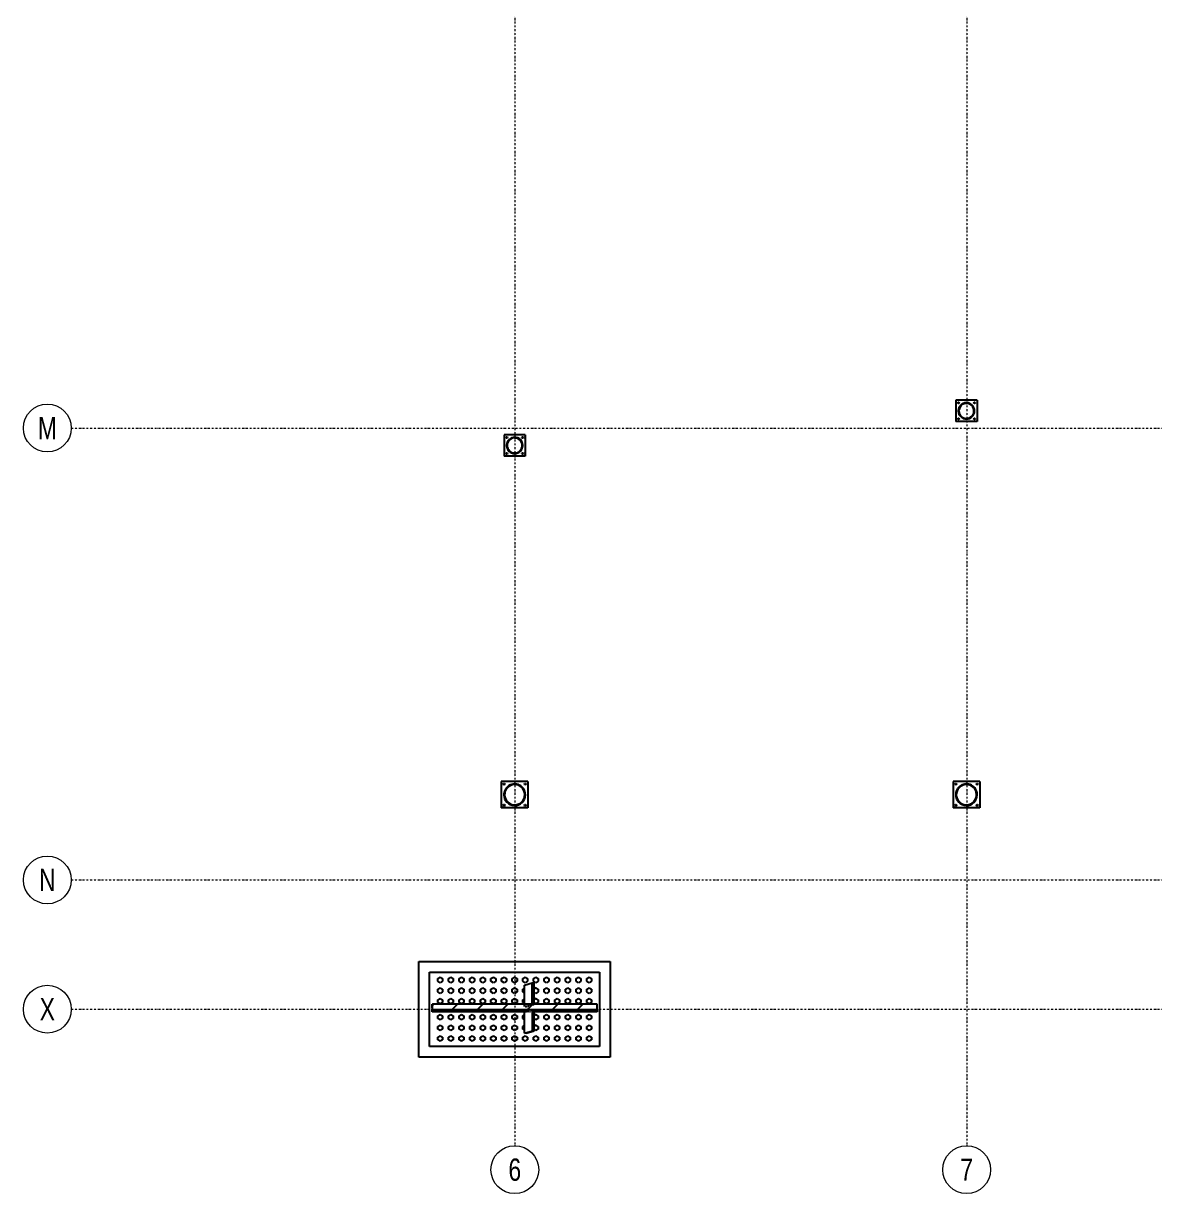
# Model space of a CAD drawing. Header units: millimetres. Extents: x 1541 to 289025, y -12015 to 47026.
# Drawn here: x 50434 to 51977, y -11969 to -10374 of the extents above; entities that cross this region are included whole.
import ezdxf
from ezdxf.enums import TextEntityAlignment as Align

# ---------------------------------------------------------------- set-up
doc = ezdxf.new("R2010")
doc.units = ezdxf.units.MM
doc.header["$LTSCALE"] = 0.1
for name, pattern in [('DASHDOTX2', [50.8, 25.4, -12.7, 0, -12.7]), ('DXK_LINE_DOT2', [3.9198, 1.9599, -1.9599]), ('DXK_LINE_DOT3', [5.9187, 2.979, -0.9799, 0.9799, -0.9799]), ('Grid Line', [3.33375, 1.905, -0.47625, 0.47625, -0.47625])]:
    doc.linetypes.add(name, pattern=pattern)
doc.layers.get('0').update_dxf_attribs({"color": 255})
doc.layers.add('E_EJES', color=8, linetype='Continuous', lineweight=9)
doc.layers.add('E_EJES-1', color=8, linetype='Grid Line', lineweight=9)
doc.styles.add('Swis721 LtCn BT_1', font='swisscl.ttf', dxfattribs={"height": 0.42})

# ---------------------------------------------------------------- blocks, each defined once
blk = doc.blocks.new('Grid - CNI_NOMBRE EJES-372759-_26_00m_LOC COLUMNAS Y MUROS PISO 7')
at = {"layer": 'E_EJES'}
blk.add_circle((0, 0), 0.003, dxfattribs=at)

msp = doc.modelspace()

# ---------------------------------------------------------------- hatches: boundary and pattern name
at = {"linetype": 'Continuous'}
h = msp.add_hatch(color=96, dxfattribs=at)
h.paths.add_polyline_path([(51731.3, -10901.8), (51731.1, -10899.6), (51730.4, -10897.6), (51729.4, -10895.7), (51728, -10894), (51726.4, -10892.6), (51724.5, -10891.6), (51722.4, -10891), (51720.2, -10890.7), (51718.1, -10891), (51716, -10891.6), (51714.1, -10892.6), (51712.4, -10894), (51711, -10895.7), (51710, -10897.6), (51709.4, -10899.6), (51709.2, -10901.8), (51709.4, -10904), (51710, -10906), (51711, -10907.9), (51712.4, -10909.6), (51714.1, -10911), (51716, -10912), (51718.1, -10912.6), (51720.2, -10912.9), (51722.4, -10912.6), (51724.5, -10912), (51726.4, -10911), (51728, -10909.6), (51729.4, -10907.9), (51730.4, -10906), (51731.1, -10904)])
h.paths.add_polyline_path([(51729.8, -10905.8), (51728.8, -10907.5), (51727.5, -10909.1), (51726, -10910.4), (51724.2, -10911.3), (51722.2, -10911.9), (51720.2, -10912.1), (51718.2, -10911.9), (51716.3, -10911.3), (51714.5, -10910.4), (51712.9, -10909.1), (51711.6, -10907.5), (51710.7, -10905.8), (51710.1, -10903.8), (51709.9, -10901.8), (51710.1, -10899.8), (51710.7, -10897.9), (51711.6, -10896.1), (51712.9, -10894.5), (51714.5, -10893.2), (51716.3, -10892.3), (51718.2, -10891.7), (51720.2, -10891.5), (51722.2, -10891.7), (51724.2, -10892.3), (51726, -10893.2), (51727.5, -10894.5), (51728.8, -10896.1), (51729.8, -10897.9), (51730.4, -10899.8), (51730.6, -10901.8), (51730.4, -10903.8)])
h = msp.add_hatch(color=96, dxfattribs=at)
h.paths.add_polyline_path([(51115.1, -10948.9), (51114.9, -10946.7), (51114.3, -10944.7), (51113.3, -10942.8), (51111.9, -10941.1), (51110.2, -10939.7), (51108.3, -10938.7), (51106.2, -10938.1), (51104.1, -10937.8), (51101.9, -10938.1), (51099.8, -10938.7), (51097.9, -10939.7), (51096.2, -10941.1), (51094.9, -10942.8), (51093.9, -10944.7), (51093.2, -10946.7), (51093, -10948.9), (51093.2, -10951.1), (51093.9, -10953.1), (51094.9, -10955), (51096.2, -10956.7), (51097.9, -10958.1), (51099.8, -10959.1), (51101.9, -10959.7), (51104.1, -10959.9), (51106.2, -10959.7), (51108.3, -10959.1), (51110.2, -10958.1), (51111.9, -10956.7), (51113.3, -10955), (51114.3, -10953.1), (51114.9, -10951.1)])
h.paths.add_polyline_path([(51113.6, -10952.8), (51112.7, -10954.6), (51111.4, -10956.2), (51109.8, -10957.5), (51108, -10958.4), (51106.1, -10959), (51104.1, -10959.2), (51102.1, -10959), (51100.1, -10958.4), (51098.3, -10957.5), (51096.8, -10956.2), (51095.5, -10954.6), (51094.5, -10952.8), (51093.9, -10950.9), (51093.7, -10948.9), (51093.9, -10946.9), (51094.5, -10944.9), (51095.5, -10943.2), (51096.8, -10941.6), (51098.3, -10940.3), (51100.1, -10939.4), (51102.1, -10938.8), (51104.1, -10938.6), (51106.1, -10938.8), (51108, -10939.4), (51109.8, -10940.3), (51111.4, -10941.6), (51112.7, -10943.2), (51113.6, -10944.9), (51114.2, -10946.9), (51114.4, -10948.9), (51114.2, -10950.9)])
h = msp.add_hatch(color=96, dxfattribs=at)
h.paths.add_polyline_path([(51118.8, -11425.1), (51118.6, -11422.6), (51117.9, -11420.1), (51116.8, -11417.8), (51115.3, -11415.7), (51113.5, -11413.8), (51111.4, -11412.4), (51109.1, -11411.3), (51106.6, -11410.6), (51104.1, -11410.4), (51101.5, -11410.6), (51099, -11411.3), (51096.7, -11412.4), (51094.6, -11413.8), (51092.8, -11415.7), (51091.3, -11417.8), (51090.2, -11420.1), (51089.6, -11422.6), (51089.3, -11425.1), (51089.6, -11427.7), (51090.2, -11430.2), (51091.3, -11432.5), (51092.8, -11434.6), (51094.6, -11436.4), (51096.7, -11437.9), (51099, -11438.9), (51101.5, -11439.6), (51104.1, -11439.8), (51106.6, -11439.6), (51109.1, -11438.9), (51111.4, -11437.9), (51113.5, -11436.4), (51115.3, -11434.6), (51116.8, -11432.5), (51117.9, -11430.2), (51118.6, -11427.7)])
h.paths.add_polyline_path([(51117.1, -11429.9), (51116.1, -11432), (51114.7, -11434), (51113, -11435.7), (51111, -11437.1), (51108.8, -11438.1), (51106.5, -11438.8), (51104.1, -11439), (51101.7, -11438.8), (51099.3, -11438.1), (51097.1, -11437.1), (51095.2, -11435.7), (51093.5, -11434), (51092.1, -11432), (51091.1, -11429.9), (51090.4, -11427.5), (51090.2, -11425.1), (51090.4, -11422.7), (51091.1, -11420.4), (51092.1, -11418.2), (51093.5, -11416.2), (51095.2, -11414.5), (51097.1, -11413.1), (51099.3, -11412.1), (51101.7, -11411.5), (51104.1, -11411.3), (51106.5, -11411.5), (51108.8, -11412.1), (51111, -11413.1), (51113, -11414.5), (51114.7, -11416.2), (51116.1, -11418.2), (51117.1, -11420.4), (51117.7, -11422.7), (51117.9, -11425.1), (51117.7, -11427.5)])
h = msp.add_hatch(color=96, dxfattribs=at)
h.paths.add_polyline_path([(51734.9, -11425.1), (51734.7, -11422.6), (51734.1, -11420.1), (51733, -11417.8), (51731.5, -11415.7), (51729.7, -11413.8), (51727.6, -11412.4), (51725.3, -11411.3), (51722.8, -11410.6), (51720.2, -11410.4), (51717.7, -11410.6), (51715.2, -11411.3), (51712.9, -11412.4), (51710.8, -11413.8), (51709, -11415.7), (51707.5, -11417.8), (51706.4, -11420.1), (51705.7, -11422.6), (51705.5, -11425.1), (51705.7, -11427.7), (51706.4, -11430.2), (51707.5, -11432.5), (51709, -11434.6), (51710.8, -11436.4), (51712.9, -11437.9), (51715.2, -11438.9), (51717.7, -11439.6), (51720.2, -11439.8), (51722.8, -11439.6), (51725.3, -11438.9), (51727.6, -11437.9), (51729.7, -11436.4), (51731.5, -11434.6), (51733, -11432.5), (51734.1, -11430.2), (51734.7, -11427.7)])
h.paths.add_polyline_path([(51733.2, -11429.9), (51732.2, -11432), (51730.8, -11434), (51729.1, -11435.7), (51727.1, -11437.1), (51725, -11438.1), (51722.6, -11438.8), (51720.2, -11439), (51717.8, -11438.8), (51715.5, -11438.1), (51713.3, -11437.1), (51711.3, -11435.7), (51709.6, -11434), (51708.2, -11432), (51707.2, -11429.9), (51706.6, -11427.5), (51706.4, -11425.1), (51706.6, -11422.7), (51707.2, -11420.4), (51708.2, -11418.2), (51709.6, -11416.2), (51711.3, -11414.5), (51713.3, -11413.1), (51715.5, -11412.1), (51717.8, -11411.5), (51720.2, -11411.3), (51722.6, -11411.5), (51725, -11412.1), (51727.1, -11413.1), (51729.1, -11414.5), (51730.8, -11416.2), (51732.2, -11418.2), (51733.2, -11420.4), (51733.9, -11422.7), (51734.1, -11425.1), (51733.9, -11427.5)])
h = msp.add_hatch(dxfattribs=at)
h.set_pattern_fill('', scale=7.611392, style=0, pattern_type=0)
h.set_pattern_definition([(45, (50992.18, -11710.71), (-17.088, 17.088), [])])
h.paths.add_polyline_path([(51216.4, -11710.7), (50992.2, -11710.7), (50991.7, -11715.9), (50991.7, -11718), (51216.4, -11718)])

# ---------------------------------------------------------------- linework, layer by layer
at = {"color": 2, "linetype": 'Continuous'}
for p, q in [((51734.7, -10887.3), (51705.7, -10887.3)), ((51705.7, -10887.3), (51705.7, -10916.3)), ((51734.7, -10887.3), (51734.7, -10916.3)), ((51734.7, -10916.3), (51705.7, -10916.3)), ((51118.6, -10934.4), (51089.6, -10934.4)), ((51089.6, -10934.4), (51089.6, -10963.4)), ((51118.6, -10934.4), (51118.6, -10963.4)), ((51118.6, -10963.4), (51089.6, -10963.4)), ((51122.2, -11407), (51085.9, -11407)), ((51085.9, -11407), (51085.9, -11443.2)), ((51122.2, -11407), (51122.2, -11443.2)), ((51738.3, -11407), (51702.1, -11407)), ((51702.1, -11407), (51702.1, -11443.2)), ((51738.3, -11407), (51738.3, -11443.2)), ((51122.2, -11443.2), (51085.9, -11443.2)), ((51738.3, -11443.2), (51702.1, -11443.2)), ((50973.6, -11652.3), (51234.5, -11652.3)), ((50973.6, -11782.7), (50973.6, -11652.3)), ((51234.5, -11652.3), (51234.5, -11782.7)), ((50988.1, -11768.2), (50988.1, -11666.8)), ((50988.1, -11666.8), (51220, -11666.8)), ((51220, -11666.8), (51220, -11768.2)), ((51117.4, -11684.9), (51128.1, -11681.7)), ((51117.5, -11710.7), (51117.4, -11684.9)), ((51128.1, -11681.7), (51130.6, -11681.6)), ((51128.1, -11710.8), (51128.1, -11681.7)), ((51130.6, -11710.7), (51130.6, -11681.6)), ((50991.7, -11715.9), (50991.7, -11710.7)), ((50991.7, -11710.7), (50992.2, -11710.7)), ((50992.2, -11710.7), (50991.7, -11715.9)), ((50991.7, -11715.9), (50991.7, -11718)), ((50991.7, -11721.1), (50991.7, -11718)), ((50991.7, -11718), (51216.4, -11718)), ((51117.4, -11721.1), (50991.7, -11721.1)), ((51216.4, -11710.7), (50992.2, -11710.7)), ((51117.5, -11750.1), (51117.4, -11721.1)), ((51128.1, -11710.8), (51130.6, -11710.7)), ((51128.2, -11746.9), (51128.2, -11717.8)), ((51128.2, -11717.8), (51130.6, -11717.8)), ((51130.6, -11746.9), (51130.6, -11717.8)), ((51216.4, -11721.1), (51130.6, -11721.1)), ((51216.4, -11718), (51216.4, -11710.7)), ((51216.4, -11718), (51216.4, -11721.1)), ((51117.5, -11750.1), (51128.2, -11746.9)), ((51119.7, -11750.1), (51117.5, -11750.1)), ((51119.7, -11750.1), (51130.6, -11746.9)), ((51128.2, -11746.9), (51130.6, -11746.9)), ((51220, -11768.2), (50988.1, -11768.2)), ((51234.5, -11782.7), (50973.6, -11782.7))]:
    msp.add_line(p, q, dxfattribs=at)
at = {"color": 7, "linetype": 'Continuous'}
for p, q in [((51708.2, -10890.9), (51708.8, -10890)), ((51708.8, -10891.9), (51708.2, -10890.9)), ((51708.8, -10890), (51709.9, -10890)), ((51709.9, -10891.9), (51708.8, -10891.9)), ((51709.9, -10890), (51710.5, -10890.9)), ((51710.5, -10890.9), (51709.9, -10891.9)), ((51730, -10890.9), (51730.5, -10890)), ((51730.5, -10891.9), (51730, -10890.9)), ((51730.5, -10890), (51731.7, -10890)), ((51731.7, -10891.9), (51730.5, -10891.9)), ((51731.7, -10890), (51732.2, -10890.9)), ((51732.2, -10890.9), (51731.7, -10891.9)), ((51708.2, -10912.7), (51708.8, -10911.7)), ((51708.8, -10911.7), (51709.9, -10911.7)), ((51709.9, -10911.7), (51710.5, -10912.7)), ((51730, -10912.7), (51730.5, -10911.7)), ((51730.5, -10911.7), (51731.7, -10911.7)), ((51731.7, -10911.7), (51732.2, -10912.7)), ((51708.8, -10913.7), (51708.2, -10912.7)), ((51709.9, -10913.7), (51708.8, -10913.7)), ((51710.5, -10912.7), (51709.9, -10913.7)), ((51730.5, -10913.7), (51730, -10912.7)), ((51731.7, -10913.7), (51730.5, -10913.7)), ((51732.2, -10912.7), (51731.7, -10913.7)), ((51092.1, -10938), (51092.6, -10937)), ((51092.6, -10939), (51092.1, -10938)), ((51092.6, -10937), (51093.8, -10937)), ((51093.8, -10939), (51092.6, -10939)), ((51093.8, -10937), (51094.3, -10938)), ((51094.3, -10938), (51093.8, -10939)), ((51113.8, -10938), (51114.4, -10937)), ((51114.4, -10939), (51113.8, -10938)), ((51114.4, -10937), (51115.5, -10937)), ((51115.5, -10939), (51114.4, -10939)), ((51115.5, -10937), (51116.1, -10938)), ((51116.1, -10938), (51115.5, -10939)), ((51092.1, -10959.8), (51092.6, -10958.8)), ((51092.6, -10960.7), (51092.1, -10959.8)), ((51092.6, -10958.8), (51093.8, -10958.8)), ((51093.8, -10958.8), (51094.3, -10959.8)), ((51094.3, -10959.8), (51093.8, -10960.7)), ((51113.8, -10959.8), (51114.4, -10958.8)), ((51114.4, -10960.7), (51113.8, -10959.8)), ((51114.4, -10958.8), (51115.5, -10958.8)), ((51115.5, -10958.8), (51116.1, -10959.8)), ((51116.1, -10959.8), (51115.5, -10960.7)), ((51093.8, -10960.7), (51092.6, -10960.7)), ((51115.5, -10960.7), (51114.4, -10960.7)), ((51088.4, -11410.6), (51089, -11409.6)), ((51089, -11411.6), (51088.4, -11410.6)), ((51089, -11409.6), (51090.1, -11409.6)), ((51090.1, -11411.6), (51089, -11411.6)), ((51090.1, -11409.6), (51090.7, -11410.6)), ((51090.7, -11410.6), (51090.1, -11411.6)), ((51117.4, -11410.6), (51118, -11409.6)), ((51118, -11411.6), (51117.4, -11410.6)), ((51118, -11409.6), (51119.1, -11409.6)), ((51119.1, -11411.6), (51118, -11411.6)), ((51119.1, -11409.6), (51119.7, -11410.6)), ((51119.7, -11410.6), (51119.1, -11411.6)), ((51704.6, -11410.6), (51705.2, -11409.6)), ((51705.2, -11411.6), (51704.6, -11410.6)), ((51705.2, -11409.6), (51706.3, -11409.6)), ((51706.3, -11411.6), (51705.2, -11411.6)), ((51706.3, -11409.6), (51706.9, -11410.6)), ((51706.9, -11410.6), (51706.3, -11411.6)), ((51733.6, -11410.6), (51734.2, -11409.6)), ((51734.2, -11411.6), (51733.6, -11410.6)), ((51734.2, -11409.6), (51735.3, -11409.6)), ((51735.3, -11411.6), (51734.2, -11411.6)), ((51735.3, -11409.6), (51735.9, -11410.6)), ((51735.9, -11410.6), (51735.3, -11411.6)), ((51088.4, -11439.6), (51089, -11438.6)), ((51089, -11440.6), (51088.4, -11439.6)), ((51089, -11438.6), (51090.1, -11438.6)), ((51090.1, -11440.6), (51089, -11440.6)), ((51090.1, -11438.6), (51090.7, -11439.6)), ((51090.7, -11439.6), (51090.1, -11440.6)), ((51117.4, -11439.6), (51118, -11438.6)), ((51118, -11440.6), (51117.4, -11439.6)), ((51118, -11438.6), (51119.1, -11438.6)), ((51119.1, -11440.6), (51118, -11440.6)), ((51119.1, -11438.6), (51119.7, -11439.6)), ((51119.7, -11439.6), (51119.1, -11440.6)), ((51704.6, -11439.6), (51705.2, -11438.6)), ((51705.2, -11440.6), (51704.6, -11439.6)), ((51705.2, -11438.6), (51706.3, -11438.6)), ((51706.3, -11440.6), (51705.2, -11440.6)), ((51706.3, -11438.6), (51706.9, -11439.6)), ((51706.9, -11439.6), (51706.3, -11440.6)), ((51733.6, -11439.6), (51734.2, -11438.6)), ((51734.2, -11440.6), (51733.6, -11439.6)), ((51734.2, -11438.6), (51735.3, -11438.6)), ((51735.3, -11440.6), (51734.2, -11440.6)), ((51735.3, -11438.6), (51735.9, -11439.6)), ((51735.9, -11439.6), (51735.3, -11440.6)), ((50999.3, -11675.7), (51002.6, -11673.9)), ((50999.3, -11679.5), (50999.3, -11675.7)), ((51002.6, -11673.9), (51005.8, -11675.7)), ((51005.8, -11675.7), (51005.8, -11679.5)), ((51013.8, -11675.7), (51017.1, -11673.9)), ((51013.8, -11679.5), (51013.8, -11675.7)), ((51017.1, -11673.9), (51020.3, -11675.7)), ((51020.3, -11675.7), (51020.3, -11679.5)), ((51028.3, -11675.7), (51031.6, -11673.9)), ((51028.3, -11679.5), (51028.3, -11675.7)), ((51031.6, -11673.9), (51034.8, -11675.7)), ((51034.8, -11675.7), (51034.8, -11679.5)), ((51042.8, -11675.7), (51046.1, -11673.9)), ((51042.8, -11679.5), (51042.8, -11675.7)), ((51046.1, -11673.9), (51049.3, -11675.7)), ((51049.3, -11675.7), (51049.3, -11679.5)), ((51057.3, -11675.7), (51060.6, -11673.9)), ((51057.3, -11679.5), (51057.3, -11675.7)), ((51060.6, -11673.9), (51063.8, -11675.7)), ((51063.8, -11675.7), (51063.8, -11679.5)), ((51071.8, -11675.7), (51075.1, -11673.9)), ((51071.8, -11679.5), (51071.8, -11675.7)), ((51075.1, -11673.9), (51078.3, -11675.7)), ((51078.3, -11675.7), (51078.3, -11679.5)), ((51086.3, -11675.7), (51089.6, -11673.9)), ((51086.3, -11679.5), (51086.3, -11675.7)), ((51089.6, -11673.9), (51092.8, -11675.7)), ((51092.8, -11675.7), (51092.8, -11679.5)), ((51100.8, -11675.7), (51104.1, -11673.9)), ((51100.8, -11679.5), (51100.8, -11675.7)), ((51104.1, -11673.9), (51107.3, -11675.7)), ((51107.3, -11675.7), (51107.3, -11679.5)), ((51115.3, -11675.7), (51118.6, -11673.9)), ((51115.3, -11679.5), (51115.3, -11675.7)), ((51118.6, -11673.9), (51121.8, -11675.7)), ((51121.8, -11675.7), (51121.8, -11679.5)), ((51129.8, -11675.7), (51133.1, -11673.9)), ((51129.8, -11679.5), (51129.8, -11675.7)), ((51133.1, -11673.9), (51136.3, -11675.7)), ((51136.3, -11675.7), (51136.3, -11679.5)), ((51144.3, -11675.7), (51147.6, -11673.9)), ((51144.3, -11679.5), (51144.3, -11675.7)), ((51147.6, -11673.9), (51150.8, -11675.7)), ((51150.8, -11675.7), (51150.8, -11679.5)), ((51158.8, -11675.7), (51162.1, -11673.9)), ((51158.8, -11679.5), (51158.8, -11675.7)), ((51162.1, -11673.9), (51165.3, -11675.7)), ((51165.3, -11675.7), (51165.3, -11679.5)), ((51173.3, -11675.7), (51176.6, -11673.9)), ((51173.3, -11679.5), (51173.3, -11675.7)), ((51176.6, -11673.9), (51179.8, -11675.7)), ((51179.8, -11675.7), (51179.8, -11679.5)), ((51187.8, -11675.7), (51191.1, -11673.9)), ((51187.8, -11679.5), (51187.8, -11675.7)), ((51191.1, -11673.9), (51194.3, -11675.7)), ((51194.3, -11675.7), (51194.3, -11679.5)), ((51202.3, -11675.7), (51205.6, -11673.9)), ((51202.3, -11679.5), (51202.3, -11675.7)), ((51205.6, -11673.9), (51208.8, -11675.7)), ((51208.8, -11675.7), (51208.8, -11679.5)), ((51002.6, -11681.4), (50999.3, -11679.5)), ((50999.3, -11690.2), (51002.6, -11688.4)), ((50999.3, -11694), (50999.3, -11690.2)), ((51005.8, -11679.5), (51002.6, -11681.4)), ((51002.6, -11688.4), (51005.8, -11690.2)), ((51005.8, -11690.2), (51005.8, -11694)), ((51017.1, -11681.4), (51013.8, -11679.5)), ((51013.8, -11690.2), (51017.1, -11688.4)), ((51013.8, -11694), (51013.8, -11690.2)), ((51020.3, -11679.5), (51017.1, -11681.4)), ((51017.1, -11688.4), (51020.3, -11690.2)), ((51020.3, -11690.2), (51020.3, -11694)), ((51031.6, -11681.4), (51028.3, -11679.5)), ((51028.3, -11690.2), (51031.6, -11688.4)), ((51028.3, -11694), (51028.3, -11690.2)), ((51034.8, -11679.5), (51031.6, -11681.4)), ((51031.6, -11688.4), (51034.8, -11690.2)), ((51034.8, -11690.2), (51034.8, -11694)), ((51046.1, -11681.4), (51042.8, -11679.5)), ((51042.8, -11690.2), (51046.1, -11688.4)), ((51042.8, -11694), (51042.8, -11690.2)), ((51049.3, -11679.5), (51046.1, -11681.4)), ((51046.1, -11688.4), (51049.3, -11690.2)), ((51049.3, -11690.2), (51049.3, -11694)), ((51060.6, -11681.4), (51057.3, -11679.5)), ((51057.3, -11690.2), (51060.6, -11688.4)), ((51057.3, -11694), (51057.3, -11690.2)), ((51063.8, -11679.5), (51060.6, -11681.4)), ((51060.6, -11688.4), (51063.8, -11690.2)), ((51063.8, -11690.2), (51063.8, -11694)), ((51075.1, -11681.4), (51071.8, -11679.5)), ((51071.8, -11690.2), (51075.1, -11688.4)), ((51071.8, -11694), (51071.8, -11690.2)), ((51078.3, -11679.5), (51075.1, -11681.4)), ((51075.1, -11688.4), (51078.3, -11690.2)), ((51078.3, -11690.2), (51078.3, -11694)), ((51089.6, -11681.4), (51086.3, -11679.5)), ((51086.3, -11690.2), (51089.6, -11688.4)), ((51086.3, -11694), (51086.3, -11690.2)), ((51092.8, -11679.5), (51089.6, -11681.4)), ((51089.6, -11688.4), (51092.8, -11690.2)), ((51092.8, -11690.2), (51092.8, -11694)), ((51104.1, -11681.4), (51100.8, -11679.5)), ((51100.8, -11690.2), (51104.1, -11688.4)), ((51100.8, -11694), (51100.8, -11690.2)), ((51107.3, -11679.5), (51104.1, -11681.4)), ((51104.1, -11688.4), (51107.3, -11690.2)), ((51107.3, -11690.2), (51107.3, -11694)), ((51118.6, -11681.4), (51115.3, -11679.5)), ((51115.3, -11690.2), (51118, -11688.7)), ((51115.3, -11694), (51115.3, -11690.2)), ((51121.8, -11679.5), (51118.6, -11681.4)), ((51133.1, -11681.4), (51129.8, -11679.5)), ((51133.1, -11688.4), (51130.6, -11689.8)), ((51136.3, -11679.5), (51133.1, -11681.4)), ((51133.1, -11688.4), (51136.3, -11690.2)), ((51136.3, -11690.2), (51136.3, -11694)), ((51147.6, -11681.4), (51144.3, -11679.5)), ((51144.3, -11690.2), (51147.6, -11688.4)), ((51144.3, -11694), (51144.3, -11690.2)), ((51150.8, -11679.5), (51147.6, -11681.4)), ((51147.6, -11688.4), (51150.8, -11690.2)), ((51150.8, -11690.2), (51150.8, -11694)), ((51162.1, -11681.4), (51158.8, -11679.5)), ((51158.8, -11690.2), (51162.1, -11688.4)), ((51158.8, -11694), (51158.8, -11690.2)), ((51165.3, -11679.5), (51162.1, -11681.4)), ((51162.1, -11688.4), (51165.3, -11690.2)), ((51165.3, -11690.2), (51165.3, -11694)), ((51176.6, -11681.4), (51173.3, -11679.5)), ((51173.3, -11690.2), (51176.6, -11688.4)), ((51173.3, -11694), (51173.3, -11690.2)), ((51179.8, -11679.5), (51176.6, -11681.4)), ((51176.6, -11688.4), (51179.8, -11690.2)), ((51179.8, -11690.2), (51179.8, -11694)), ((51191.1, -11681.4), (51187.8, -11679.5)), ((51187.8, -11690.2), (51191.1, -11688.4)), ((51187.8, -11694), (51187.8, -11690.2)), ((51194.3, -11679.5), (51191.1, -11681.4)), ((51191.1, -11688.4), (51194.3, -11690.2)), ((51194.3, -11690.2), (51194.3, -11694)), ((51205.6, -11681.4), (51202.3, -11679.5)), ((51202.3, -11690.2), (51205.6, -11688.4)), ((51202.3, -11694), (51202.3, -11690.2)), ((51208.8, -11679.5), (51205.6, -11681.4)), ((51205.6, -11688.4), (51208.8, -11690.2)), ((51208.8, -11690.2), (51208.8, -11694)), ((51002.6, -11695.9), (50999.3, -11694)), ((50999.3, -11704.7), (51002.6, -11702.9)), ((50999.3, -11708.5), (50999.3, -11704.7)), ((51002.6, -11710.4), (50999.3, -11708.5)), ((51005.8, -11694), (51002.6, -11695.9)), ((51002.6, -11702.9), (51005.8, -11704.7)), ((51005.8, -11708.5), (51002.6, -11710.4)), ((51005.8, -11704.7), (51005.8, -11708.5)), ((51017.1, -11695.9), (51013.8, -11694)), ((51013.8, -11704.7), (51017.1, -11702.9)), ((51013.8, -11708.5), (51013.8, -11704.7)), ((51017.1, -11710.4), (51013.8, -11708.5)), ((51020.3, -11694), (51017.1, -11695.9)), ((51017.1, -11702.9), (51020.3, -11704.7)), ((51020.3, -11708.5), (51017.1, -11710.4)), ((51020.3, -11704.7), (51020.3, -11708.5)), ((51031.6, -11695.9), (51028.3, -11694)), ((51028.3, -11704.7), (51031.6, -11702.9)), ((51028.3, -11708.5), (51028.3, -11704.7)), ((51031.6, -11710.4), (51028.3, -11708.5)), ((51034.8, -11694), (51031.6, -11695.9)), ((51031.6, -11702.9), (51034.8, -11704.7)), ((51034.8, -11708.5), (51031.6, -11710.4)), ((51034.8, -11704.7), (51034.8, -11708.5)), ((51046.1, -11695.9), (51042.8, -11694)), ((51042.8, -11704.7), (51046.1, -11702.9)), ((51042.8, -11708.5), (51042.8, -11704.7)), ((51046.1, -11710.4), (51042.8, -11708.5)), ((51049.3, -11694), (51046.1, -11695.9)), ((51046.1, -11702.9), (51049.3, -11704.7)), ((51049.3, -11708.5), (51046.1, -11710.4)), ((51049.3, -11704.7), (51049.3, -11708.5)), ((51060.6, -11695.9), (51057.3, -11694)), ((51057.3, -11704.7), (51060.6, -11702.9)), ((51057.3, -11708.5), (51057.3, -11704.7)), ((51060.6, -11710.4), (51057.3, -11708.5)), ((51063.8, -11694), (51060.6, -11695.9)), ((51060.6, -11702.9), (51063.8, -11704.7)), ((51063.8, -11708.5), (51060.6, -11710.4)), ((51063.8, -11704.7), (51063.8, -11708.5)), ((51075.1, -11695.9), (51071.8, -11694)), ((51071.8, -11704.7), (51075.1, -11702.9)), ((51071.8, -11708.5), (51071.8, -11704.7)), ((51075.1, -11710.4), (51071.8, -11708.5)), ((51078.3, -11694), (51075.1, -11695.9)), ((51075.1, -11702.9), (51078.3, -11704.7)), ((51078.3, -11708.5), (51075.1, -11710.4)), ((51078.3, -11704.7), (51078.3, -11708.5)), ((51089.6, -11695.9), (51086.3, -11694)), ((51086.3, -11704.7), (51089.6, -11702.9)), ((51086.3, -11708.5), (51086.3, -11704.7)), ((51089.6, -11710.4), (51086.3, -11708.5)), ((51092.8, -11694), (51089.6, -11695.9)), ((51089.6, -11702.9), (51092.8, -11704.7)), ((51092.8, -11708.5), (51089.6, -11710.4)), ((51092.8, -11704.7), (51092.8, -11708.5)), ((51104.1, -11695.9), (51100.8, -11694)), ((51100.8, -11704.7), (51104.1, -11702.9)), ((51100.8, -11708.5), (51100.8, -11704.7)), ((51104.1, -11710.4), (51100.8, -11708.5)), ((51107.3, -11694), (51104.1, -11695.9)), ((51104.1, -11702.9), (51107.3, -11704.7)), ((51107.3, -11708.5), (51104.1, -11710.4)), ((51107.3, -11704.7), (51107.3, -11708.5)), ((51118, -11695.6), (51115.3, -11694)), ((51115.3, -11704.7), (51118, -11703.2)), ((51115.3, -11708.5), (51115.3, -11704.7)), ((51118, -11710.1), (51115.3, -11708.5)), ((51133.1, -11695.9), (51130.6, -11694.5)), ((51133.1, -11702.9), (51130.6, -11704.3)), ((51133.1, -11710.4), (51130.6, -11708.9)), ((51136.3, -11694), (51133.1, -11695.9)), ((51133.1, -11702.9), (51136.3, -11704.7)), ((51136.3, -11708.5), (51133.1, -11710.4)), ((51136.3, -11704.7), (51136.3, -11708.5)), ((51147.6, -11695.9), (51144.3, -11694)), ((51144.3, -11704.7), (51147.6, -11702.9)), ((51144.3, -11708.5), (51144.3, -11704.7)), ((51147.6, -11710.4), (51144.3, -11708.5)), ((51150.8, -11694), (51147.6, -11695.9)), ((51147.6, -11702.9), (51150.8, -11704.7)), ((51150.8, -11708.5), (51147.6, -11710.4)), ((51150.8, -11704.7), (51150.8, -11708.5)), ((51162.1, -11695.9), (51158.8, -11694)), ((51158.8, -11704.7), (51162.1, -11702.9)), ((51158.8, -11708.5), (51158.8, -11704.7)), ((51162.1, -11710.4), (51158.8, -11708.5)), ((51165.3, -11694), (51162.1, -11695.9)), ((51162.1, -11702.9), (51165.3, -11704.7)), ((51165.3, -11708.5), (51162.1, -11710.4)), ((51165.3, -11704.7), (51165.3, -11708.5)), ((51176.6, -11695.9), (51173.3, -11694)), ((51173.3, -11704.7), (51176.6, -11702.9)), ((51173.3, -11708.5), (51173.3, -11704.7)), ((51176.6, -11710.4), (51173.3, -11708.5)), ((51179.8, -11694), (51176.6, -11695.9)), ((51176.6, -11702.9), (51179.8, -11704.7)), ((51179.8, -11708.5), (51176.6, -11710.4)), ((51179.8, -11704.7), (51179.8, -11708.5)), ((51191.1, -11695.9), (51187.8, -11694)), ((51187.8, -11704.7), (51191.1, -11702.9)), ((51187.8, -11708.5), (51187.8, -11704.7)), ((51191.1, -11710.4), (51187.8, -11708.5)), ((51194.3, -11694), (51191.1, -11695.9)), ((51191.1, -11702.9), (51194.3, -11704.7)), ((51194.3, -11708.5), (51191.1, -11710.4)), ((51194.3, -11704.7), (51194.3, -11708.5)), ((51205.6, -11695.9), (51202.3, -11694)), ((51202.3, -11704.7), (51205.6, -11702.9)), ((51202.3, -11708.5), (51202.3, -11704.7)), ((51205.6, -11710.4), (51202.3, -11708.5)), ((51208.8, -11694), (51205.6, -11695.9)), ((51205.6, -11702.9), (51208.8, -11704.7)), ((51208.8, -11708.5), (51205.6, -11710.4)), ((51208.8, -11704.7), (51208.8, -11708.5)), ((50999.3, -11726.5), (51002.6, -11724.6)), ((51002.6, -11724.6), (51005.8, -11726.5)), ((51013.8, -11726.5), (51017.1, -11724.6)), ((51017.1, -11724.6), (51020.3, -11726.5)), ((51028.3, -11726.5), (51031.6, -11724.6)), ((51031.6, -11724.6), (51034.8, -11726.5)), ((51042.8, -11726.5), (51046.1, -11724.6)), ((51046.1, -11724.6), (51049.3, -11726.5)), ((51057.3, -11726.5), (51060.6, -11724.6)), ((51060.6, -11724.6), (51063.8, -11726.5)), ((51071.8, -11726.5), (51075.1, -11724.6)), ((51075.1, -11724.6), (51078.3, -11726.5)), ((51086.3, -11726.5), (51089.6, -11724.6)), ((51089.6, -11724.6), (51092.8, -11726.5)), ((51100.8, -11726.5), (51104.1, -11724.6)), ((51104.1, -11724.6), (51107.3, -11726.5)), ((51115.3, -11726.5), (51118, -11724.9)), ((51133.1, -11724.6), (51130.6, -11726)), ((51133.1, -11724.6), (51136.3, -11726.5)), ((51144.3, -11726.5), (51147.6, -11724.6)), ((51147.6, -11724.6), (51150.8, -11726.5)), ((51158.8, -11726.5), (51162.1, -11724.6)), ((51162.1, -11724.6), (51165.3, -11726.5)), ((51173.3, -11726.5), (51176.6, -11724.6)), ((51176.6, -11724.6), (51179.8, -11726.5)), ((51187.8, -11726.5), (51191.1, -11724.6)), ((51191.1, -11724.6), (51194.3, -11726.5)), ((51202.3, -11726.5), (51205.6, -11724.6)), ((51205.6, -11724.6), (51208.8, -11726.5)), ((50999.3, -11730.2), (50999.3, -11726.5)), ((51002.6, -11732.1), (50999.3, -11730.2)), ((50999.3, -11741), (51002.6, -11739.1)), ((50999.3, -11744.7), (50999.3, -11741)), ((51005.8, -11730.2), (51002.6, -11732.1)), ((51002.6, -11739.1), (51005.8, -11741)), ((51005.8, -11726.5), (51005.8, -11730.2)), ((51005.8, -11741), (51005.8, -11744.7)), ((51013.8, -11730.2), (51013.8, -11726.5)), ((51017.1, -11732.1), (51013.8, -11730.2)), ((51013.8, -11741), (51017.1, -11739.1)), ((51013.8, -11744.7), (51013.8, -11741)), ((51020.3, -11730.2), (51017.1, -11732.1)), ((51017.1, -11739.1), (51020.3, -11741)), ((51020.3, -11726.5), (51020.3, -11730.2)), ((51020.3, -11741), (51020.3, -11744.7)), ((51028.3, -11730.2), (51028.3, -11726.5)), ((51031.6, -11732.1), (51028.3, -11730.2)), ((51028.3, -11741), (51031.6, -11739.1)), ((51028.3, -11744.7), (51028.3, -11741)), ((51034.8, -11730.2), (51031.6, -11732.1)), ((51031.6, -11739.1), (51034.8, -11741)), ((51034.8, -11726.5), (51034.8, -11730.2)), ((51034.8, -11741), (51034.8, -11744.7)), ((51042.8, -11730.2), (51042.8, -11726.5)), ((51046.1, -11732.1), (51042.8, -11730.2)), ((51042.8, -11741), (51046.1, -11739.1)), ((51042.8, -11744.7), (51042.8, -11741)), ((51049.3, -11730.2), (51046.1, -11732.1)), ((51046.1, -11739.1), (51049.3, -11741)), ((51049.3, -11726.5), (51049.3, -11730.2)), ((51049.3, -11741), (51049.3, -11744.7)), ((51057.3, -11730.2), (51057.3, -11726.5)), ((51060.6, -11732.1), (51057.3, -11730.2)), ((51057.3, -11741), (51060.6, -11739.1)), ((51057.3, -11744.7), (51057.3, -11741)), ((51063.8, -11730.2), (51060.6, -11732.1)), ((51060.6, -11739.1), (51063.8, -11741)), ((51063.8, -11726.5), (51063.8, -11730.2)), ((51063.8, -11741), (51063.8, -11744.7)), ((51071.8, -11730.2), (51071.8, -11726.5)), ((51075.1, -11732.1), (51071.8, -11730.2)), ((51071.8, -11741), (51075.1, -11739.1)), ((51071.8, -11744.7), (51071.8, -11741)), ((51078.3, -11730.2), (51075.1, -11732.1)), ((51075.1, -11739.1), (51078.3, -11741)), ((51078.3, -11726.5), (51078.3, -11730.2)), ((51078.3, -11741), (51078.3, -11744.7)), ((51086.3, -11730.2), (51086.3, -11726.5)), ((51089.6, -11732.1), (51086.3, -11730.2)), ((51086.3, -11741), (51089.6, -11739.1)), ((51086.3, -11744.7), (51086.3, -11741)), ((51092.8, -11730.2), (51089.6, -11732.1)), ((51089.6, -11739.1), (51092.8, -11741)), ((51092.8, -11726.5), (51092.8, -11730.2)), ((51092.8, -11741), (51092.8, -11744.7)), ((51100.8, -11730.2), (51100.8, -11726.5)), ((51104.1, -11732.1), (51100.8, -11730.2)), ((51100.8, -11741), (51104.1, -11739.1)), ((51100.8, -11744.7), (51100.8, -11741)), ((51107.3, -11730.2), (51104.1, -11732.1)), ((51104.1, -11739.1), (51107.3, -11741)), ((51107.3, -11726.5), (51107.3, -11730.2)), ((51107.3, -11741), (51107.3, -11744.7)), ((51115.3, -11730.2), (51115.3, -11726.5)), ((51118, -11731.8), (51115.3, -11730.2)), ((51115.3, -11741), (51118, -11739.4)), ((51115.3, -11744.7), (51115.3, -11741)), ((51133.1, -11732.1), (51130.6, -11730.7)), ((51133.1, -11739.1), (51130.6, -11740.5)), ((51136.3, -11730.2), (51133.1, -11732.1)), ((51133.1, -11739.1), (51136.3, -11741)), ((51136.3, -11726.5), (51136.3, -11730.2)), ((51136.3, -11741), (51136.3, -11744.7)), ((51144.3, -11730.2), (51144.3, -11726.5)), ((51147.6, -11732.1), (51144.3, -11730.2)), ((51144.3, -11741), (51147.6, -11739.1)), ((51144.3, -11744.7), (51144.3, -11741)), ((51150.8, -11730.2), (51147.6, -11732.1)), ((51147.6, -11739.1), (51150.8, -11741)), ((51150.8, -11726.5), (51150.8, -11730.2)), ((51150.8, -11741), (51150.8, -11744.7)), ((51158.8, -11730.2), (51158.8, -11726.5)), ((51162.1, -11732.1), (51158.8, -11730.2)), ((51158.8, -11741), (51162.1, -11739.1)), ((51158.8, -11744.7), (51158.8, -11741)), ((51165.3, -11730.2), (51162.1, -11732.1)), ((51162.1, -11739.1), (51165.3, -11741)), ((51165.3, -11726.5), (51165.3, -11730.2)), ((51165.3, -11741), (51165.3, -11744.7)), ((51173.3, -11730.2), (51173.3, -11726.5)), ((51176.6, -11732.1), (51173.3, -11730.2)), ((51173.3, -11741), (51176.6, -11739.1)), ((51173.3, -11744.7), (51173.3, -11741)), ((51179.8, -11730.2), (51176.6, -11732.1)), ((51176.6, -11739.1), (51179.8, -11741)), ((51179.8, -11726.5), (51179.8, -11730.2)), ((51179.8, -11741), (51179.8, -11744.7)), ((51187.8, -11730.2), (51187.8, -11726.5)), ((51191.1, -11732.1), (51187.8, -11730.2)), ((51187.8, -11741), (51191.1, -11739.1)), ((51187.8, -11744.7), (51187.8, -11741)), ((51194.3, -11730.2), (51191.1, -11732.1)), ((51191.1, -11739.1), (51194.3, -11741)), ((51194.3, -11726.5), (51194.3, -11730.2)), ((51194.3, -11741), (51194.3, -11744.7)), ((51202.3, -11730.2), (51202.3, -11726.5)), ((51205.6, -11732.1), (51202.3, -11730.2)), ((51202.3, -11741), (51205.6, -11739.1)), ((51202.3, -11744.7), (51202.3, -11741)), ((51208.8, -11730.2), (51205.6, -11732.1)), ((51205.6, -11739.1), (51208.8, -11741)), ((51208.8, -11726.5), (51208.8, -11730.2)), ((51208.8, -11741), (51208.8, -11744.7)), ((51002.6, -11746.6), (50999.3, -11744.7)), ((50999.3, -11755.5), (51002.6, -11753.6)), ((50999.3, -11759.2), (50999.3, -11755.5)), ((51005.8, -11744.7), (51002.6, -11746.6)), ((51002.6, -11753.6), (51005.8, -11755.5)), ((51005.8, -11755.5), (51005.8, -11759.2)), ((51017.1, -11746.6), (51013.8, -11744.7)), ((51013.8, -11755.5), (51017.1, -11753.6)), ((51013.8, -11759.2), (51013.8, -11755.5)), ((51020.3, -11744.7), (51017.1, -11746.6)), ((51017.1, -11753.6), (51020.3, -11755.5)), ((51020.3, -11755.5), (51020.3, -11759.2)), ((51031.6, -11746.6), (51028.3, -11744.7)), ((51028.3, -11755.5), (51031.6, -11753.6)), ((51028.3, -11759.2), (51028.3, -11755.5)), ((51034.8, -11744.7), (51031.6, -11746.6)), ((51031.6, -11753.6), (51034.8, -11755.5)), ((51034.8, -11755.5), (51034.8, -11759.2)), ((51046.1, -11746.6), (51042.8, -11744.7)), ((51042.8, -11755.5), (51046.1, -11753.6)), ((51042.8, -11759.2), (51042.8, -11755.5)), ((51049.3, -11744.7), (51046.1, -11746.6)), ((51046.1, -11753.6), (51049.3, -11755.5)), ((51049.3, -11755.5), (51049.3, -11759.2)), ((51060.6, -11746.6), (51057.3, -11744.7)), ((51057.3, -11755.5), (51060.6, -11753.6)), ((51057.3, -11759.2), (51057.3, -11755.5)), ((51063.8, -11744.7), (51060.6, -11746.6)), ((51060.6, -11753.6), (51063.8, -11755.5)), ((51063.8, -11755.5), (51063.8, -11759.2)), ((51075.1, -11746.6), (51071.8, -11744.7)), ((51071.8, -11755.5), (51075.1, -11753.6)), ((51071.8, -11759.2), (51071.8, -11755.5)), ((51078.3, -11744.7), (51075.1, -11746.6)), ((51075.1, -11753.6), (51078.3, -11755.5)), ((51078.3, -11755.5), (51078.3, -11759.2)), ((51089.6, -11746.6), (51086.3, -11744.7)), ((51086.3, -11755.5), (51089.6, -11753.6)), ((51086.3, -11759.2), (51086.3, -11755.5)), ((51092.8, -11744.7), (51089.6, -11746.6)), ((51089.6, -11753.6), (51092.8, -11755.5)), ((51092.8, -11755.5), (51092.8, -11759.2)), ((51104.1, -11746.6), (51100.8, -11744.7)), ((51100.8, -11755.5), (51104.1, -11753.6)), ((51100.8, -11759.2), (51100.8, -11755.5)), ((51107.3, -11744.7), (51104.1, -11746.6)), ((51104.1, -11753.6), (51107.3, -11755.5)), ((51107.3, -11755.5), (51107.3, -11759.2)), ((51118, -11746.3), (51115.3, -11744.7)), ((51115.3, -11755.5), (51118.6, -11753.6)), ((51115.3, -11759.2), (51115.3, -11755.5)), ((51118.6, -11753.6), (51121.8, -11755.5)), ((51121.8, -11755.5), (51121.8, -11759.2)), ((51129.8, -11755.5), (51133.1, -11753.6)), ((51129.8, -11759.2), (51129.8, -11755.5)), ((51133.1, -11746.6), (51130.6, -11745.2)), ((51136.3, -11744.7), (51133.1, -11746.6)), ((51133.1, -11753.6), (51136.3, -11755.5)), ((51136.3, -11755.5), (51136.3, -11759.2)), ((51147.6, -11746.6), (51144.3, -11744.7)), ((51144.3, -11755.5), (51147.6, -11753.6)), ((51144.3, -11759.2), (51144.3, -11755.5)), ((51150.8, -11744.7), (51147.6, -11746.6)), ((51147.6, -11753.6), (51150.8, -11755.5)), ((51150.8, -11755.5), (51150.8, -11759.2)), ((51162.1, -11746.6), (51158.8, -11744.7)), ((51158.8, -11755.5), (51162.1, -11753.6)), ((51158.8, -11759.2), (51158.8, -11755.5)), ((51165.3, -11744.7), (51162.1, -11746.6)), ((51162.1, -11753.6), (51165.3, -11755.5)), ((51165.3, -11755.5), (51165.3, -11759.2)), ((51176.6, -11746.6), (51173.3, -11744.7)), ((51173.3, -11755.5), (51176.6, -11753.6)), ((51173.3, -11759.2), (51173.3, -11755.5)), ((51179.8, -11744.7), (51176.6, -11746.6)), ((51176.6, -11753.6), (51179.8, -11755.5)), ((51179.8, -11755.5), (51179.8, -11759.2)), ((51191.1, -11746.6), (51187.8, -11744.7)), ((51187.8, -11755.5), (51191.1, -11753.6)), ((51187.8, -11759.2), (51187.8, -11755.5)), ((51194.3, -11744.7), (51191.1, -11746.6)), ((51191.1, -11753.6), (51194.3, -11755.5)), ((51194.3, -11755.5), (51194.3, -11759.2)), ((51205.6, -11746.6), (51202.3, -11744.7)), ((51202.3, -11755.5), (51205.6, -11753.6)), ((51202.3, -11759.2), (51202.3, -11755.5)), ((51208.8, -11744.7), (51205.6, -11746.6)), ((51205.6, -11753.6), (51208.8, -11755.5)), ((51208.8, -11755.5), (51208.8, -11759.2)), ((51002.6, -11761.1), (50999.3, -11759.2)), ((51005.8, -11759.2), (51002.6, -11761.1)), ((51017.1, -11761.1), (51013.8, -11759.2)), ((51020.3, -11759.2), (51017.1, -11761.1)), ((51031.6, -11761.1), (51028.3, -11759.2)), ((51034.8, -11759.2), (51031.6, -11761.1)), ((51046.1, -11761.1), (51042.8, -11759.2)), ((51049.3, -11759.2), (51046.1, -11761.1)), ((51060.6, -11761.1), (51057.3, -11759.2)), ((51063.8, -11759.2), (51060.6, -11761.1)), ((51075.1, -11761.1), (51071.8, -11759.2)), ((51078.3, -11759.2), (51075.1, -11761.1)), ((51089.6, -11761.1), (51086.3, -11759.2)), ((51092.8, -11759.2), (51089.6, -11761.1)), ((51104.1, -11761.1), (51100.8, -11759.2)), ((51107.3, -11759.2), (51104.1, -11761.1)), ((51118.6, -11761.1), (51115.3, -11759.2)), ((51121.8, -11759.2), (51118.6, -11761.1)), ((51133.1, -11761.1), (51129.8, -11759.2)), ((51136.3, -11759.2), (51133.1, -11761.1)), ((51147.6, -11761.1), (51144.3, -11759.2)), ((51150.8, -11759.2), (51147.6, -11761.1)), ((51162.1, -11761.1), (51158.8, -11759.2)), ((51165.3, -11759.2), (51162.1, -11761.1)), ((51176.6, -11761.1), (51173.3, -11759.2)), ((51179.8, -11759.2), (51176.6, -11761.1)), ((51191.1, -11761.1), (51187.8, -11759.2)), ((51194.3, -11759.2), (51191.1, -11761.1)), ((51205.6, -11761.1), (51202.3, -11759.2)), ((51208.8, -11759.2), (51205.6, -11761.1))]:
    msp.add_line(p, q, dxfattribs=at)
at = {"color": 7, "linetype": 'DXK_LINE_DOT3'}
for p, q in [((51104.1, -11425.1), (51104.1, -11425.1)), ((51720.2, -11425.1), (51720.2, -11425.1))]:
    msp.add_line(p, q, dxfattribs=at)
at = {"color": 7, "linetype": 'DXK_LINE_DOT2'}
for p, q in [((51117.4, -11721), (51128.2, -11717.8)), ((51117.4, -11721.1), (51117.4, -11721)), ((51130.6, -11721.1), (51117.4, -11721.1)), ((51117.5, -11714), (51117.5, -11710.7)), ((51117.5, -11714), (51128.1, -11710.8)), ((51119.7, -11714), (51117.5, -11714)), ((51119.7, -11714), (51130.6, -11710.7))]:
    msp.add_line(p, q, dxfattribs=at)
at = {"color": 2, "linetype": 'Continuous'}
for centre, radius, start, end in [((51720.2, -10901.8), 11.1, 11.25, 191.25), ((51720.2, -10901.8), 10.3, 348.75, 168.75), ((51720.2, -10901.8), 11.1, 191.25, 11.25), ((51720.2, -10901.8), 10.3, 168.75, 348.75), ((51104.1, -10948.9), 11.1, 11.25, 191.25), ((51104.1, -10948.9), 10.3, 348.75, 168.75), ((51104.1, -10948.9), 11.1, 191.25, 11.25), ((51104.1, -10948.9), 10.3, 168.75, 348.75), ((51104.1, -11425.1), 14.7, 10, 190), ((51104.1, -11425.1), 14.7, 190, 10), ((51104.1, -11425.1), 13.8, 350, 170), ((51720.2, -11425.1), 14.7, 10, 190), ((51720.2, -11425.1), 14.7, 190, 10), ((51720.2, -11425.1), 13.8, 350, 170), ((51104.1, -11425.1), 13.8, 170, 350), ((51720.2, -11425.1), 13.8, 170, 350)]:
    msp.add_arc(centre, radius, start, end, dxfattribs=at)
at = {"layer": 'E_EJES'}
for centre in [(51104.3, -11936.3), (51720.5, -11936.3)]:
    msp.add_circle(centre, 32.6, dxfattribs=at)
at = {"layer": 'E_EJES-1', "linetype": 'DASHDOTX2'}
for p, q in [((51104.3, -9278.2), (51104.3, -11903.7)), ((51720.5, -9278.2), (51720.5, -11903.7)), ((50499.4, -10925.2), (57722.2, -10925.2)), ((50499.4, -11541.3), (57722.2, -11541.3)), ((50499.4, -11717.5), (57722.2, -11717.5))]:
    msp.add_line(p, q, dxfattribs=at)

# ---------------------------------------------------------------- block references
at = {"layer": 'E_EJES', "xscale": 10873.41661564557, "yscale": 10873.41661564557, "zscale": 10873.41661564557, "rotation": 269.9999999999994}
for p in [(50466.8, -10925.2), (50466.8, -11541.3), (50466.8, -11717.5)]:
    msp.add_blockref('Grid - CNI_NOMBRE EJES-372759-_26_00m_LOC COLUMNAS Y MUROS PISO 7', p, dxfattribs=at)

# ---------------------------------------------------------------- texts
at = {"layer": 'E_EJES', "style": 'Swis721 LtCn BT_1'}
for s, p in [('M', (50466.8, -10925.2)), ('N', (50466.8, -11541.3)), ('X', (50466.8, -11717.5)), ('6', (51104.3, -11936.3)), ('7', (51720.5, -11936.3))]:
    msp.add_text(s, height=30.4, dxfattribs=at).set_placement(p, align=Align.MIDDLE_CENTER)

doc.saveas('drawing.dxf')
